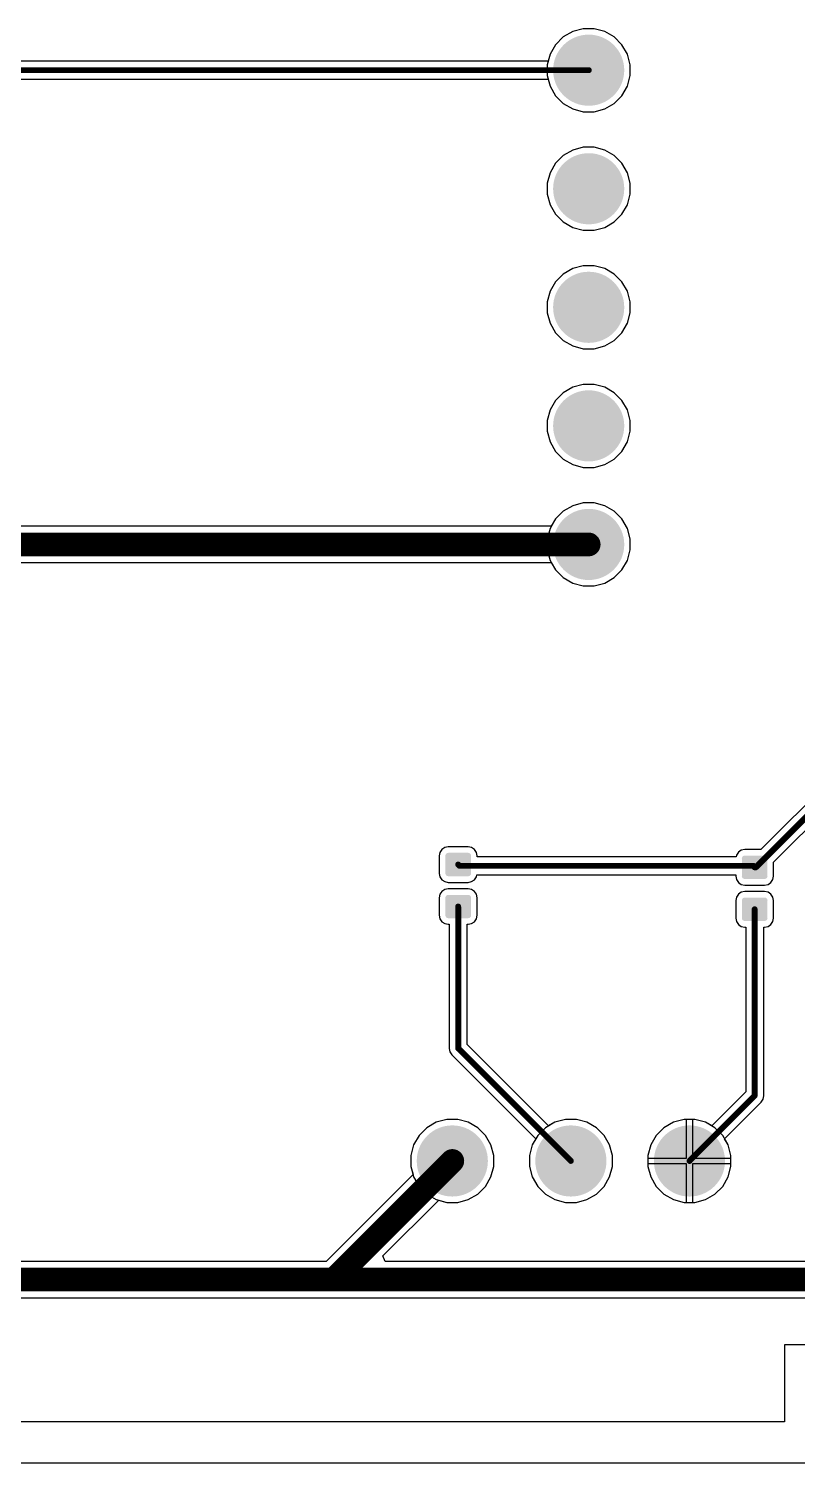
# Model space of a CAD drawing. Header units: inches. Extents: x 1.4 to 5.1, y 1.5 to 4.59.
# Drawn here: x 2.553 to 3.201, y 1.5 to 2.71 of the extents above; entities that cross this region are included whole.
import ezdxf

# ---------------------------------------------------------------- set-up
doc = ezdxf.new("R2010")
doc.units = ezdxf.units.IN
doc.header["$MEASUREMENT"] = 0
for name, color, linetype in [('Bottom Layer', 5, 'Continuous'), ('Multi-Layer', 9, 'Continuous'), ('Pad Holes', 156, 'Continuous'), ('Top Layer', 1, 'Continuous')]:
    doc.layers.add(name, color=color, linetype=linetype)

# ---------------------------------------------------------------- blocks, each defined once
blk = doc.blocks.new('RESC0402_1005__L_1')
at = {"layer": 'Top Layer'}
h = blk.add_hatch(color=1, dxfattribs=at)
edge = h.paths.add_edge_path()
edge.add_arc((-0.0251, -0.0084), 0.00246, 180, 270)
edge.add_line((-0.0251, -0.0108), (-0.0103, -0.0108))
edge.add_arc((-0.0103, -0.0084), 0.00246, 270, 360)
edge.add_line((-0.0079, -0.0084), (-0.0079, 0.0084))
edge.add_arc((-0.0103, 0.0084), 0.00246, 0, 90)
edge.add_line((-0.0103, 0.0108), (-0.0251, 0.0108))
edge.add_arc((-0.0251, 0.0084), 0.00246, 90, 180)
edge.add_line((-0.0276, 0.0084), (-0.0276, -0.0084))
h = blk.add_hatch(color=1, dxfattribs=at)
edge = h.paths.add_edge_path()
edge.add_arc((0.0103, -0.0084), 0.00246, 180, 270)
edge.add_line((0.0103, -0.0108), (0.0251, -0.0108))
edge.add_arc((0.0251, -0.0084), 0.00246, 270, 360)
edge.add_line((0.0276, -0.0084), (0.0276, 0.0084))
edge.add_arc((0.0251, 0.0084), 0.00246, 0, 90)
edge.add_line((0.0251, 0.0108), (0.0103, 0.0108))
edge.add_arc((0.0103, 0.0084), 0.00246, 90, 180)
edge.add_line((0.0079, 0.0084), (0.0079, -0.0084))
blk = doc.blocks.new('RESC0402_1005__L_3')
at = {"layer": 'Top Layer'}
h = blk.add_hatch(color=1, dxfattribs=at)
edge = h.paths.add_edge_path()
edge.add_arc((-0.0251, -0.0084), 0.00246, 180, 270)
edge.add_line((-0.0251, -0.0108), (-0.0103, -0.0108))
edge.add_arc((-0.0103, -0.0084), 0.00246, 270, 360)
edge.add_line((-0.0079, -0.0084), (-0.0079, 0.0084))
edge.add_arc((-0.0103, 0.0084), 0.00246, 0, 90)
edge.add_line((-0.0103, 0.0108), (-0.0251, 0.0108))
edge.add_arc((-0.0251, 0.0084), 0.00246, 90, 180)
edge.add_line((-0.0276, 0.0084), (-0.0276, -0.0084))
h = blk.add_hatch(color=1, dxfattribs=at)
edge = h.paths.add_edge_path()
edge.add_arc((0.0103, -0.0084), 0.00246, 180, 270)
edge.add_line((0.0103, -0.0108), (0.0251, -0.0108))
edge.add_arc((0.0251, -0.0084), 0.00246, 270, 360)
edge.add_line((0.0276, -0.0084), (0.0276, 0.0084))
edge.add_arc((0.0251, 0.0084), 0.00246, 0, 90)
edge.add_line((0.0251, 0.0108), (0.0103, 0.0108))
edge.add_arc((0.0103, 0.0084), 0.00246, 90, 180)
edge.add_line((0.0079, 0.0084), (0.0079, -0.0084))
blk = doc.blocks.new('B____RX_6')
at = {"layer": 'Bottom Layer'}
h = blk.add_hatch(color=5, dxfattribs=at)
edge = h.paths.add_edge_path()
edge.add_arc((0, 0), 0.03, 0, 360)
h = blk.add_hatch(color=5, dxfattribs=at)
edge = h.paths.add_edge_path()
edge.add_arc((0, -0.1), 0.03, 0, 360)
h = blk.add_hatch(color=5, dxfattribs=at)
edge = h.paths.add_edge_path()
edge.add_arc((0, -0.2), 0.03, 0, 360)
at = {"layer": 'Multi-Layer'}
h = blk.add_hatch(color=9, dxfattribs=at)
edge = h.paths.add_edge_path()
edge.add_arc((0, 0), 0.03, 0, 360)
h = blk.add_hatch(color=9, dxfattribs=at)
edge = h.paths.add_edge_path()
edge.add_arc((0, -0.1), 0.03, 0, 360)
h = blk.add_hatch(color=9, dxfattribs=at)
edge = h.paths.add_edge_path()
edge.add_arc((0, -0.2), 0.03, 0, 360)
at = {"layer": 'Pad Holes'}
h = blk.add_hatch(color=7, dxfattribs=at)
edge = h.paths.add_edge_path()
edge.add_arc((0, 0), 0.015, 0, 360)
h = blk.add_hatch(color=7, dxfattribs=at)
edge = h.paths.add_edge_path()
edge.add_arc((0, -0.1), 0.015, 0, 360)
h = blk.add_hatch(color=7, dxfattribs=at)
edge = h.paths.add_edge_path()
edge.add_arc((0, -0.2), 0.015, 0, 360)
at = {"layer": 'Top Layer'}
h = blk.add_hatch(color=1, dxfattribs=at)
edge = h.paths.add_edge_path()
edge.add_arc((0, 0), 0.03, 0, 360)
h = blk.add_hatch(color=1, dxfattribs=at)
edge = h.paths.add_edge_path()
edge.add_arc((0, -0.1), 0.03, 0, 360)
h = blk.add_hatch(color=1, dxfattribs=at)
edge = h.paths.add_edge_path()
edge.add_arc((0, -0.2), 0.03, 0, 360)
blk = doc.blocks.new('ESP32_10')
at = {"layer": 'Bottom Layer'}
h = blk.add_hatch(color=5, dxfattribs=at)
edge = h.paths.add_edge_path()
edge.add_arc((-0.9, -1.3), 0.03, 0, 360)
h = blk.add_hatch(color=5, dxfattribs=at)
edge = h.paths.add_edge_path()
edge.add_arc((-0.9, -1.4), 0.03, 0, 360)
h = blk.add_hatch(color=5, dxfattribs=at)
edge = h.paths.add_edge_path()
edge.add_arc((-0.9, -1.5), 0.03, 0, 360)
h = blk.add_hatch(color=5, dxfattribs=at)
edge = h.paths.add_edge_path()
edge.add_arc((-0.9, -1.6), 0.03, 0, 360)
h = blk.add_hatch(color=5, dxfattribs=at)
edge = h.paths.add_edge_path()
edge.add_arc((-0.9, -1.7), 0.03, 0, 360)
at = {"layer": 'Multi-Layer'}
h = blk.add_hatch(color=9, dxfattribs=at)
edge = h.paths.add_edge_path()
edge.add_arc((-0.9, -1.3), 0.03, 0, 360)
h = blk.add_hatch(color=9, dxfattribs=at)
edge = h.paths.add_edge_path()
edge.add_arc((-0.9, -1.4), 0.03, 0, 360)
h = blk.add_hatch(color=9, dxfattribs=at)
edge = h.paths.add_edge_path()
edge.add_arc((-0.9, -1.5), 0.03, 0, 360)
h = blk.add_hatch(color=9, dxfattribs=at)
edge = h.paths.add_edge_path()
edge.add_arc((-0.9, -1.6), 0.03, 0, 360)
h = blk.add_hatch(color=9, dxfattribs=at)
edge = h.paths.add_edge_path()
edge.add_arc((-0.9, -1.7), 0.03, 0, 360)
at = {"layer": 'Pad Holes'}
h = blk.add_hatch(color=7, dxfattribs=at)
edge = h.paths.add_edge_path()
edge.add_arc((-0.9, -1.3), 0.015, 0, 360)
h = blk.add_hatch(color=7, dxfattribs=at)
edge = h.paths.add_edge_path()
edge.add_arc((-0.9, -1.4), 0.015, 0, 360)
h = blk.add_hatch(color=7, dxfattribs=at)
edge = h.paths.add_edge_path()
edge.add_arc((-0.9, -1.5), 0.015, 0, 360)
h = blk.add_hatch(color=7, dxfattribs=at)
edge = h.paths.add_edge_path()
edge.add_arc((-0.9, -1.6), 0.015, 0, 360)
h = blk.add_hatch(color=7, dxfattribs=at)
edge = h.paths.add_edge_path()
edge.add_arc((-0.9, -1.7), 0.015, 0, 360)
at = {"layer": 'Top Layer'}
h = blk.add_hatch(color=1, dxfattribs=at)
edge = h.paths.add_edge_path()
edge.add_arc((-0.9, -1.3), 0.03, 0, 360)
h = blk.add_hatch(color=1, dxfattribs=at)
edge = h.paths.add_edge_path()
edge.add_arc((-0.9, -1.4), 0.03, 0, 360)
h = blk.add_hatch(color=1, dxfattribs=at)
edge = h.paths.add_edge_path()
edge.add_arc((-0.9, -1.5), 0.03, 0, 360)
h = blk.add_hatch(color=1, dxfattribs=at)
edge = h.paths.add_edge_path()
edge.add_arc((-0.9, -1.6), 0.03, 0, 360)
h = blk.add_hatch(color=1, dxfattribs=at)
edge = h.paths.add_edge_path()
edge.add_arc((-0.9, -1.7), 0.03, 0, 360)

msp = doc.modelspace()

# ---------------------------------------------------------------- linework, layer by layer
at = {"layer": 'Bottom Layer'}
for p, q in [((3.0035, 2.703), (2.997, 2.6965)), ((3.0115, 2.7076), (3.0035, 2.703)), ((3.0204, 2.71), (3.0115, 2.7076)), ((3.0296, 2.71), (3.0204, 2.71)), ((3.0385, 2.7076), (3.0296, 2.71)), ((3.0465, 2.703), (3.0385, 2.7076)), ((3.053, 2.6965), (3.0465, 2.703)), ((2.9924, 2.6885), (2.99, 2.6796)), ((2.997, 2.6965), (2.9924, 2.6885)), ((3.0576, 2.6885), (3.053, 2.6965)), ((3.06, 2.6796), (3.0576, 2.6885)), ((2.99, 2.6796), (2.99, 2.6704)), ((3.06, 2.6704), (3.06, 2.6796)), ((2.99, 2.6704), (2.9924, 2.6615)), ((3.0576, 2.6615), (3.06, 2.6704)), ((2.9924, 2.6615), (2.997, 2.6535)), ((2.997, 2.6535), (3.0035, 2.647)), ((3.0465, 2.647), (3.053, 2.6535)), ((3.053, 2.6535), (3.0576, 2.6615)), ((3.0035, 2.647), (3.0115, 2.6424)), ((3.0115, 2.6424), (3.0204, 2.64)), ((3.0204, 2.64), (3.0296, 2.64)), ((3.0296, 2.64), (3.0385, 2.6424)), ((3.0385, 2.6424), (3.0465, 2.647)), ((3.0035, 2.603), (2.997, 2.5965)), ((3.0115, 2.6076), (3.0035, 2.603)), ((3.0204, 2.61), (3.0115, 2.6076)), ((3.0296, 2.61), (3.0204, 2.61)), ((3.0385, 2.6076), (3.0296, 2.61)), ((3.0465, 2.603), (3.0385, 2.6076)), ((3.053, 2.5965), (3.0465, 2.603)), ((2.997, 2.5965), (2.9924, 2.5885)), ((3.0576, 2.5885), (3.053, 2.5965)), ((2.9924, 2.5885), (2.99, 2.5796)), ((2.99, 2.5796), (2.99, 2.5704)), ((3.06, 2.5796), (3.0576, 2.5885)), ((3.06, 2.5704), (3.06, 2.5796)), ((2.99, 2.5704), (2.9924, 2.5615)), ((3.0576, 2.5615), (3.06, 2.5704)), ((2.9924, 2.5615), (2.997, 2.5535)), ((2.997, 2.5535), (3.0035, 2.547)), ((3.0465, 2.547), (3.053, 2.5535)), ((3.053, 2.5535), (3.0576, 2.5615)), ((3.0035, 2.547), (3.0115, 2.5424)), ((3.0115, 2.5424), (3.0204, 2.54)), ((3.0296, 2.54), (3.0385, 2.5424)), ((3.0385, 2.5424), (3.0465, 2.547)), ((3.0204, 2.54), (3.0296, 2.54)), ((3.0115, 2.5076), (3.0035, 2.503)), ((3.0204, 2.51), (3.0115, 2.5076)), ((3.0296, 2.51), (3.0204, 2.51)), ((3.0385, 2.5076), (3.0296, 2.51)), ((3.0465, 2.503), (3.0385, 2.5076)), ((2.997, 2.4965), (2.9924, 2.4885)), ((3.0035, 2.503), (2.997, 2.4965)), ((3.053, 2.4965), (3.0465, 2.503)), ((3.0576, 2.4885), (3.053, 2.4965)), ((2.9924, 2.4885), (2.99, 2.4796)), ((3.06, 2.4796), (3.0576, 2.4885)), ((2.99, 2.4796), (2.99, 2.4704)), ((2.99, 2.4704), (2.9924, 2.4615)), ((3.0576, 2.4615), (3.06, 2.4704)), ((3.06, 2.4704), (3.06, 2.4796)), ((2.9924, 2.4615), (2.997, 2.4535)), ((3.053, 2.4535), (3.0576, 2.4615)), ((2.997, 2.4535), (3.0035, 2.447)), ((3.0035, 2.447), (3.0115, 2.4424)), ((3.0385, 2.4424), (3.0465, 2.447)), ((3.0465, 2.447), (3.053, 2.4535)), ((3.0115, 2.4424), (3.0204, 2.44)), ((3.0204, 2.44), (3.0296, 2.44)), ((3.0296, 2.44), (3.0385, 2.4424)), ((3.0204, 2.41), (3.0115, 2.4076)), ((3.0296, 2.41), (3.0204, 2.41)), ((3.0385, 2.4076), (3.0296, 2.41)), ((2.997, 2.3965), (2.9924, 2.3885)), ((3.0035, 2.403), (2.997, 2.3965)), ((3.0115, 2.4076), (3.0035, 2.403)), ((3.0465, 2.403), (3.0385, 2.4076)), ((3.053, 2.3965), (3.0465, 2.403)), ((3.0576, 2.3885), (3.053, 2.3965)), ((2.9924, 2.3885), (2.99, 2.3796)), ((3.06, 2.3796), (3.0576, 2.3885)), ((2.99, 2.3796), (2.99, 2.3704)), ((3.06, 2.3704), (3.06, 2.3796)), ((2.99, 2.3704), (2.9924, 2.3615)), ((2.9924, 2.3615), (2.997, 2.3535)), ((3.053, 2.3535), (3.0576, 2.3615)), ((3.0576, 2.3615), (3.06, 2.3704)), ((2.997, 2.3535), (3.0035, 2.347)), ((3.0465, 2.347), (3.053, 2.3535)), ((3.0035, 2.347), (3.0115, 2.3424)), ((3.0115, 2.3424), (3.0204, 2.34)), ((3.0204, 2.34), (3.0296, 2.34)), ((3.0296, 2.34), (3.0385, 2.3424)), ((3.0385, 2.3424), (3.0465, 2.347)), ((3.0035, 2.303), (2.997, 2.2965)), ((3.0115, 2.3076), (3.0035, 2.303)), ((3.0204, 2.31), (3.0115, 2.3076)), ((3.0296, 2.31), (3.0204, 2.31)), ((3.0385, 2.3076), (3.0296, 2.31)), ((3.0465, 2.303), (3.0385, 2.3076)), ((3.053, 2.2965), (3.0465, 2.303)), ((2.9924, 2.2885), (2.99, 2.2796)), ((2.997, 2.2965), (2.9924, 2.2885)), ((3.0576, 2.2885), (3.053, 2.2965)), ((3.06, 2.2796), (3.0576, 2.2885)), ((2.99, 2.2796), (2.99, 2.2704)), ((3.06, 2.2704), (3.06, 2.2796)), ((2.99, 2.2704), (2.9924, 2.2615)), ((3.0576, 2.2615), (3.06, 2.2704)), ((2.9924, 2.2615), (2.997, 2.2535)), ((2.997, 2.2535), (3.0035, 2.247)), ((3.0465, 2.247), (3.053, 2.2535)), ((3.053, 2.2535), (3.0576, 2.2615)), ((3.0035, 2.247), (3.0115, 2.2424)), ((3.0115, 2.2424), (3.0204, 2.24)), ((3.0204, 2.24), (3.0296, 2.24)), ((3.0296, 2.24), (3.0385, 2.2424)), ((3.0385, 2.2424), (3.0465, 2.247)), ((2.8885, 1.783), (2.882, 1.7765)), ((2.8965, 1.7876), (2.8885, 1.783)), ((2.9054, 1.79), (2.8965, 1.7876)), ((2.9146, 1.79), (2.9054, 1.79)), ((2.9235, 1.7876), (2.9146, 1.79)), ((2.9315, 1.783), (2.9235, 1.7876)), ((2.938, 1.7765), (2.9315, 1.783)), ((2.9885, 1.783), (2.982, 1.7765)), ((2.9965, 1.7876), (2.9885, 1.783)), ((3.0054, 1.79), (2.9965, 1.7876)), ((3.0146, 1.79), (3.0054, 1.79)), ((3.0235, 1.7876), (3.0146, 1.79)), ((3.0315, 1.783), (3.0235, 1.7876)), ((3.038, 1.7765), (3.0315, 1.783)), ((3.0885, 1.783), (3.082, 1.7765)), ((3.0965, 1.7876), (3.0885, 1.783)), ((3.1054, 1.79), (3.0965, 1.7876)), ((3.1075, 1.79), (3.1054, 1.79)), ((3.1075, 1.7575), (3.1075, 1.79)), ((3.1146, 1.79), (3.1125, 1.79)), ((3.1125, 1.79), (3.1125, 1.7575)), ((3.1235, 1.7876), (3.1146, 1.79)), ((3.1315, 1.783), (3.1235, 1.7876)), ((3.138, 1.7765), (3.1315, 1.783)), ((2.8774, 1.7685), (2.875, 1.7596)), ((2.882, 1.7765), (2.8774, 1.7685)), ((2.9426, 1.7685), (2.938, 1.7765)), ((2.945, 1.7596), (2.9426, 1.7685)), ((2.9774, 1.7685), (2.975, 1.7596)), ((2.982, 1.7765), (2.9774, 1.7685)), ((3.0426, 1.7685), (3.038, 1.7765)), ((3.045, 1.7596), (3.0426, 1.7685)), ((3.0774, 1.7685), (3.075, 1.7596)), ((3.082, 1.7765), (3.0774, 1.7685)), ((3.1426, 1.7685), (3.138, 1.7765)), ((3.145, 1.7596), (3.1426, 1.7685)), ((2.875, 1.7596), (2.875, 1.7504)), ((2.945, 1.7504), (2.945, 1.7596)), ((2.975, 1.7596), (2.975, 1.7504)), ((3.045, 1.7504), (3.045, 1.7596)), ((3.075, 1.7596), (3.075, 1.7575)), ((3.075, 1.7575), (3.1075, 1.7575)), ((3.1125, 1.7575), (3.145, 1.7575)), ((3.145, 1.7575), (3.145, 1.7596)), ((2.875, 1.7504), (2.8774, 1.7415)), ((2.9426, 1.7415), (2.945, 1.7504)), ((2.975, 1.7504), (2.9774, 1.7415)), ((3.0426, 1.7415), (3.045, 1.7504)), ((3.1075, 1.7525), (3.075, 1.7525)), ((3.075, 1.7525), (3.075, 1.7504)), ((3.075, 1.7504), (3.0774, 1.7415)), ((3.1075, 1.72), (3.1075, 1.7525)), ((3.145, 1.7525), (3.1125, 1.7525)), ((3.1125, 1.7525), (3.1125, 1.72)), ((3.1426, 1.7415), (3.145, 1.7504)), ((3.145, 1.7504), (3.145, 1.7525)), ((2.8774, 1.7415), (2.882, 1.7335)), ((2.882, 1.7335), (2.8885, 1.727)), ((2.9315, 1.727), (2.938, 1.7335)), ((2.938, 1.7335), (2.9426, 1.7415)), ((2.9774, 1.7415), (2.982, 1.7335)), ((2.982, 1.7335), (2.9885, 1.727)), ((3.0315, 1.727), (3.038, 1.7335)), ((3.038, 1.7335), (3.0426, 1.7415)), ((3.0774, 1.7415), (3.082, 1.7335)), ((3.082, 1.7335), (3.0885, 1.727)), ((3.1315, 1.727), (3.138, 1.7335)), ((3.138, 1.7335), (3.1426, 1.7415)), ((2.8885, 1.727), (2.8965, 1.7224)), ((2.8965, 1.7224), (2.9054, 1.72)), ((2.9054, 1.72), (2.9146, 1.72)), ((2.9146, 1.72), (2.9235, 1.7224)), ((2.9235, 1.7224), (2.9315, 1.727)), ((2.9885, 1.727), (2.9965, 1.7224)), ((2.9965, 1.7224), (3.0054, 1.72)), ((3.0054, 1.72), (3.0146, 1.72)), ((3.0146, 1.72), (3.0235, 1.7224)), ((3.0235, 1.7224), (3.0315, 1.727)), ((3.0885, 1.727), (3.0965, 1.7224)), ((3.0965, 1.7224), (3.1054, 1.72)), ((3.1054, 1.72), (3.1075, 1.72)), ((3.1125, 1.72), (3.1146, 1.72)), ((3.1146, 1.72), (3.1235, 1.7224)), ((3.1235, 1.7224), (3.1315, 1.727)), ((5.1, 1.5), (1.405, 1.5))]:
    msp.add_line(p, q, dxfattribs=at)
at = {"layer": 'Top Layer'}
for p, q in [((3.0035, 2.703), (2.997, 2.6965)), ((3.0115, 2.7076), (3.0035, 2.703)), ((3.0204, 2.71), (3.0115, 2.7076)), ((3.0296, 2.71), (3.0204, 2.71)), ((3.0385, 2.7076), (3.0296, 2.71)), ((3.0465, 2.703), (3.0385, 2.7076)), ((3.053, 2.6965), (3.0465, 2.703)), ((2.9924, 2.6885), (2.9908, 2.6826)), ((2.997, 2.6965), (2.9924, 2.6885)), ((3.0576, 2.6885), (3.053, 2.6965)), ((3.06, 2.6796), (3.0576, 2.6885)), ((2.9908, 2.6826), (2.1732, 2.6826)), ((3.06, 2.6704), (3.06, 2.6796)), ((3.8329, 2.6804), (3.1702, 2.0177)), ((2.17, 2.6674), (2.9908, 2.6674)), ((2.9908, 2.6674), (2.9924, 2.6615)), ((3.0576, 2.6615), (3.06, 2.6704)), ((3.181, 2.0069), (3.8414, 2.6674)), ((2.9924, 2.6615), (2.997, 2.6535)), ((2.997, 2.6535), (3.0035, 2.647)), ((3.0465, 2.647), (3.053, 2.6535)), ((3.053, 2.6535), (3.0576, 2.6615)), ((3.0035, 2.647), (3.0115, 2.6424)), ((3.0115, 2.6424), (3.0204, 2.64)), ((3.0204, 2.64), (3.0296, 2.64)), ((3.0296, 2.64), (3.0385, 2.6424)), ((3.0385, 2.6424), (3.0465, 2.647)), ((3.0035, 2.603), (2.997, 2.5965)), ((3.0115, 2.6076), (3.0035, 2.603)), ((3.0204, 2.61), (3.0115, 2.6076)), ((3.0296, 2.61), (3.0204, 2.61)), ((3.0385, 2.6076), (3.0296, 2.61)), ((3.0465, 2.603), (3.0385, 2.6076)), ((3.053, 2.5965), (3.0465, 2.603)), ((2.997, 2.5965), (2.9924, 2.5885)), ((3.0576, 2.5885), (3.053, 2.5965)), ((2.9924, 2.5885), (2.99, 2.5796)), ((2.99, 2.5796), (2.99, 2.5704)), ((3.06, 2.5796), (3.0576, 2.5885)), ((3.06, 2.5704), (3.06, 2.5796)), ((2.99, 2.5704), (2.9924, 2.5615)), ((3.0576, 2.5615), (3.06, 2.5704)), ((2.9924, 2.5615), (2.997, 2.5535)), ((2.997, 2.5535), (3.0035, 2.547)), ((3.0465, 2.547), (3.053, 2.5535)), ((3.053, 2.5535), (3.0576, 2.5615)), ((3.0035, 2.547), (3.0115, 2.5424)), ((3.0115, 2.5424), (3.0204, 2.54)), ((3.0296, 2.54), (3.0385, 2.5424)), ((3.0385, 2.5424), (3.0465, 2.547)), ((3.0204, 2.54), (3.0296, 2.54)), ((3.0115, 2.5076), (3.0035, 2.503)), ((3.0204, 2.51), (3.0115, 2.5076)), ((3.0296, 2.51), (3.0204, 2.51)), ((3.0385, 2.5076), (3.0296, 2.51)), ((3.0465, 2.503), (3.0385, 2.5076)), ((2.997, 2.4965), (2.9924, 2.4885)), ((3.0035, 2.503), (2.997, 2.4965)), ((3.053, 2.4965), (3.0465, 2.503)), ((3.0576, 2.4885), (3.053, 2.4965)), ((2.9924, 2.4885), (2.99, 2.4796)), ((3.06, 2.4796), (3.0576, 2.4885)), ((2.99, 2.4796), (2.99, 2.4704)), ((2.99, 2.4704), (2.9924, 2.4615)), ((3.0576, 2.4615), (3.06, 2.4704)), ((3.06, 2.4704), (3.06, 2.4796)), ((2.9924, 2.4615), (2.997, 2.4535)), ((3.053, 2.4535), (3.0576, 2.4615)), ((2.997, 2.4535), (3.0035, 2.447)), ((3.0035, 2.447), (3.0115, 2.4424)), ((3.0385, 2.4424), (3.0465, 2.447)), ((3.0465, 2.447), (3.053, 2.4535)), ((3.0115, 2.4424), (3.0204, 2.44)), ((3.0204, 2.44), (3.0296, 2.44)), ((3.0296, 2.44), (3.0385, 2.4424)), ((3.0204, 2.41), (3.0115, 2.4076)), ((3.0296, 2.41), (3.0204, 2.41)), ((3.0385, 2.4076), (3.0296, 2.41)), ((2.997, 2.3965), (2.9924, 2.3885)), ((3.0035, 2.403), (2.997, 2.3965)), ((3.0115, 2.4076), (3.0035, 2.403)), ((3.0465, 2.403), (3.0385, 2.4076)), ((3.053, 2.3965), (3.0465, 2.403)), ((3.0576, 2.3885), (3.053, 2.3965)), ((2.9924, 2.3885), (2.99, 2.3796)), ((3.06, 2.3796), (3.0576, 2.3885)), ((2.99, 2.3796), (2.99, 2.3704)), ((3.06, 2.3704), (3.06, 2.3796)), ((2.99, 2.3704), (2.9924, 2.3615)), ((2.9924, 2.3615), (2.997, 2.3535)), ((3.053, 2.3535), (3.0576, 2.3615)), ((3.0576, 2.3615), (3.06, 2.3704)), ((2.997, 2.3535), (3.0035, 2.347)), ((3.0465, 2.347), (3.053, 2.3535)), ((3.0035, 2.347), (3.0115, 2.3424)), ((3.0115, 2.3424), (3.0204, 2.34)), ((3.0204, 2.34), (3.0296, 2.34)), ((3.0296, 2.34), (3.0385, 2.3424)), ((3.0385, 2.3424), (3.0465, 2.347)), ((3.0035, 2.303), (2.997, 2.2965)), ((3.0115, 2.3076), (3.0035, 2.303)), ((3.0204, 2.31), (3.0115, 2.3076)), ((3.0296, 2.31), (3.0204, 2.31)), ((3.0385, 2.3076), (3.0296, 2.31)), ((3.0465, 2.303), (3.0385, 2.3076)), ((3.053, 2.2965), (3.0465, 2.303)), ((2.9934, 2.2903), (1.725, 2.2903)), ((2.997, 2.2965), (2.9934, 2.2903)), ((3.0576, 2.2885), (3.053, 2.2965)), ((3.06, 2.2796), (3.0576, 2.2885)), ((3.06, 2.2704), (3.06, 2.2796)), ((3.0576, 2.2615), (3.06, 2.2704)), ((1.7313, 2.2597), (2.9934, 2.2597)), ((2.9934, 2.2597), (2.997, 2.2535)), ((2.997, 2.2535), (3.0035, 2.247)), ((3.0465, 2.247), (3.053, 2.2535)), ((3.053, 2.2535), (3.0576, 2.2615)), ((3.0035, 2.247), (3.0115, 2.2424)), ((3.0115, 2.2424), (3.0204, 2.24)), ((3.0204, 2.24), (3.0296, 2.24)), ((3.0296, 2.24), (3.0385, 2.2424)), ((3.0385, 2.2424), (3.0465, 2.247)), ((2.8996, 2.0153), (2.899, 2.0124)), ((2.899, 2.0124), (2.899, 1.9976)), ((2.9013, 2.0178), (2.8996, 2.0153)), ((2.9037, 2.0194), (2.9013, 2.0178)), ((2.9066, 2.02), (2.9037, 2.0194)), ((2.9234, 2.02), (2.9066, 2.02)), ((2.9263, 2.0194), (2.9234, 2.02)), ((2.9287, 2.0178), (2.9263, 2.0194)), ((2.9304, 2.0153), (2.9287, 2.0178)), ((2.931, 2.0124), (2.9304, 2.0153)), ((2.931, 2.0115), (2.931, 2.0124)), ((3.1493, 2.0115), (2.931, 2.0115)), ((3.1496, 2.013), (3.1493, 2.0115)), ((3.1513, 2.0155), (3.1496, 2.013)), ((3.1537, 2.0171), (3.1513, 2.0155)), ((3.1566, 2.0177), (3.1537, 2.0171)), ((3.1702, 2.0177), (3.1566, 2.0177)), ((2.899, 1.9976), (2.8996, 1.9947)), ((3.181, 1.9953), (3.181, 2.0069)), ((2.8996, 1.9947), (2.9013, 1.9922)), ((2.9013, 1.9922), (2.9037, 1.9906)), ((2.9037, 1.9906), (2.9066, 1.99)), ((2.9066, 1.9846), (2.9037, 1.984)), ((2.9066, 1.99), (2.9234, 1.99)), ((2.9234, 1.9846), (2.9066, 1.9846)), ((2.9234, 1.99), (2.9263, 1.9906)), ((2.9263, 1.984), (2.9234, 1.9846)), ((2.9263, 1.9906), (2.9287, 1.9922)), ((2.9287, 1.9922), (2.9304, 1.9947)), ((2.9304, 1.9947), (2.9307, 1.9962)), ((2.9307, 1.9962), (3.149, 1.9962)), ((3.149, 1.9962), (3.149, 1.9953)), ((3.149, 1.9953), (3.1496, 1.9924)), ((3.1496, 1.9924), (3.1513, 1.99)), ((3.1513, 1.99), (3.1537, 1.9883)), ((3.1537, 1.9883), (3.1566, 1.9877)), ((3.1566, 1.9877), (3.1734, 1.9877)), ((3.1734, 1.9877), (3.1763, 1.9883)), ((3.1763, 1.9883), (3.1787, 1.99)), ((3.1787, 1.99), (3.1804, 1.9924)), ((3.1804, 1.9924), (3.181, 1.9953)), ((2.8996, 1.9799), (2.899, 1.9769)), ((2.899, 1.9769), (2.899, 1.9622)), ((2.9013, 1.9823), (2.8996, 1.9799)), ((2.9037, 1.984), (2.9013, 1.9823)), ((2.9287, 1.9823), (2.9263, 1.984)), ((2.9304, 1.9799), (2.9287, 1.9823)), ((2.931, 1.9769), (2.9304, 1.9799)), ((2.931, 1.9622), (2.931, 1.9769)), ((3.1496, 1.9776), (3.149, 1.9747)), ((3.149, 1.9747), (3.149, 1.9599)), ((3.1513, 1.98), (3.1496, 1.9776)), ((3.1537, 1.9817), (3.1513, 1.98)), ((3.1566, 1.9823), (3.1537, 1.9817)), ((3.1734, 1.9823), (3.1566, 1.9823)), ((3.1763, 1.9817), (3.1734, 1.9823)), ((3.1787, 1.98), (3.1763, 1.9817)), ((3.1804, 1.9776), (3.1787, 1.98)), ((3.181, 1.9747), (3.1804, 1.9776)), ((3.181, 1.9599), (3.181, 1.9747)), ((2.899, 1.9622), (2.8996, 1.9593)), ((2.9304, 1.9593), (2.931, 1.9622)), ((2.8996, 1.9593), (2.9013, 1.9568)), ((2.9013, 1.9568), (2.9037, 1.9552)), ((2.9037, 1.9552), (2.9066, 1.9546)), ((2.9066, 1.9546), (2.9074, 1.9546)), ((2.9074, 1.9546), (2.9074, 1.85)), ((2.9226, 1.8532), (2.9226, 1.9546)), ((2.9226, 1.9546), (2.9234, 1.9546)), ((2.9234, 1.9546), (2.9263, 1.9552)), ((2.9263, 1.9552), (2.9287, 1.9568)), ((2.9287, 1.9568), (2.9304, 1.9593)), ((3.149, 1.9599), (3.1496, 1.957)), ((3.1496, 1.957), (3.1513, 1.9545)), ((3.1513, 1.9545), (3.1537, 1.9529)), ((3.1537, 1.9529), (3.1566, 1.9523)), ((3.1566, 1.9523), (3.1574, 1.9523)), ((3.1574, 1.9523), (3.1574, 1.8132)), ((3.1726, 1.81), (3.1726, 1.9523)), ((3.1726, 1.9523), (3.1734, 1.9523)), ((3.1734, 1.9523), (3.1763, 1.9529)), ((3.1763, 1.9529), (3.1787, 1.9545)), ((3.1787, 1.9545), (3.1804, 1.957)), ((3.1804, 1.957), (3.181, 1.9599)), ((2.9912, 1.7846), (2.9226, 1.8532)), ((2.9074, 1.85), (2.9079, 1.8471)), ((2.9079, 1.8471), (2.9096, 1.8446)), ((2.9096, 1.8446), (2.9804, 1.7738)), ((3.1574, 1.8132), (3.1288, 1.7846)), ((3.1396, 1.7738), (3.1704, 1.8046)), ((3.1704, 1.8046), (3.1721, 1.8071)), ((3.1704, 1.8046), (3.1704, 1.8046)), ((3.1721, 1.8071), (3.1726, 1.81)), ((2.8885, 1.783), (2.882, 1.7765)), ((2.8965, 1.7876), (2.8885, 1.783)), ((2.9054, 1.79), (2.8965, 1.7876)), ((2.9146, 1.79), (2.9054, 1.79)), ((2.9235, 1.7876), (2.9146, 1.79)), ((2.9315, 1.783), (2.9235, 1.7876)), ((2.938, 1.7765), (2.9315, 1.783)), ((2.9965, 1.7876), (2.9912, 1.7846)), ((3.0054, 1.79), (2.9965, 1.7876)), ((3.0146, 1.79), (3.0054, 1.79)), ((3.0235, 1.7876), (3.0146, 1.79)), ((3.0315, 1.783), (3.0235, 1.7876)), ((3.038, 1.7765), (3.0315, 1.783)), ((3.0885, 1.783), (3.082, 1.7765)), ((3.0965, 1.7876), (3.0885, 1.783)), ((3.1054, 1.79), (3.0965, 1.7876)), ((3.1146, 1.79), (3.1054, 1.79)), ((3.1235, 1.7876), (3.1146, 1.79)), ((3.1288, 1.7846), (3.1235, 1.7876)), ((2.8774, 1.7685), (2.875, 1.7596)), ((2.882, 1.7765), (2.8774, 1.7685)), ((2.9426, 1.7685), (2.938, 1.7765)), ((2.945, 1.7596), (2.9426, 1.7685)), ((2.9774, 1.7685), (2.975, 1.7596)), ((2.9804, 1.7738), (2.9774, 1.7685)), ((3.0426, 1.7685), (3.038, 1.7765)), ((3.045, 1.7596), (3.0426, 1.7685)), ((3.0774, 1.7685), (3.075, 1.7596)), ((3.082, 1.7765), (3.0774, 1.7685)), ((3.1426, 1.7685), (3.1396, 1.7738)), ((3.145, 1.7596), (3.1426, 1.7685)), ((2.875, 1.7596), (2.875, 1.7504)), ((2.945, 1.7504), (2.945, 1.7596)), ((2.975, 1.7596), (2.975, 1.7504)), ((3.045, 1.7504), (3.045, 1.7596)), ((3.075, 1.7596), (3.075, 1.7504)), ((3.145, 1.7504), (3.145, 1.7596)), ((2.8769, 1.7435), (2.8037, 1.6703)), ((2.875, 1.7504), (2.8769, 1.7435)), ((2.9426, 1.7415), (2.945, 1.7504)), ((2.975, 1.7504), (2.9774, 1.7415)), ((3.0426, 1.7415), (3.045, 1.7504)), ((3.075, 1.7504), (3.0774, 1.7415)), ((3.1426, 1.7415), (3.145, 1.7504)), ((2.9315, 1.727), (2.938, 1.7335)), ((2.938, 1.7335), (2.9426, 1.7415)), ((2.9774, 1.7415), (2.982, 1.7335)), ((2.982, 1.7335), (2.9885, 1.727)), ((3.0315, 1.727), (3.038, 1.7335)), ((3.038, 1.7335), (3.0426, 1.7415)), ((3.0774, 1.7415), (3.082, 1.7335)), ((3.082, 1.7335), (3.0885, 1.727)), ((3.1315, 1.727), (3.138, 1.7335)), ((3.138, 1.7335), (3.1426, 1.7415)), ((2.8515, 1.6749), (2.8985, 1.7219)), ((2.8985, 1.7219), (2.9054, 1.72)), ((2.9054, 1.72), (2.9146, 1.72)), ((2.9146, 1.72), (2.9235, 1.7224)), ((2.9235, 1.7224), (2.9315, 1.727)), ((2.9885, 1.727), (2.9965, 1.7224)), ((2.9965, 1.7224), (3.0054, 1.72)), ((3.0054, 1.72), (3.0146, 1.72)), ((3.0146, 1.72), (3.0235, 1.7224)), ((3.0235, 1.7224), (3.0315, 1.727)), ((3.0885, 1.727), (3.0965, 1.7224)), ((3.0965, 1.7224), (3.1054, 1.72)), ((3.1054, 1.72), (3.1146, 1.72)), ((3.1146, 1.72), (3.1235, 1.7224)), ((3.1235, 1.7224), (3.1315, 1.727)), ((2.8037, 1.6703), (1.7263, 1.6703)), ((2.8535, 1.6703), (2.8515, 1.6749)), ((3.3187, 1.6703), (2.8535, 1.6703)), ((1.72, 1.6397), (3.325, 1.6397)), ((3.32, 1.6), (3.19, 1.6)), ((3.19, 1.6), (3.19, 1.535)), ((3.19, 1.535), (1.4485, 1.535))]:
    msp.add_line(p, q, dxfattribs=at)
for points, const_width in [([(2.17, 2.675), (3.025, 2.675)], 0.005), ([(3.166, 2.0027), (3.8383, 2.675)], 0.005), ([(1.725, 2.275), (3.025, 2.275)], 0.02), ([(2.915, 2.005), (2.9161, 2.0039)], 0.005), ([(2.9161, 2.0039), (3.1639, 2.0039)], 0.005), ([(3.1639, 2.0039), (3.165, 2.0027)], 0.005), ([(3.165, 2.0027), (3.166, 2.0027)], 0.005), ([(2.915, 1.85), (2.915, 1.9696)], 0.005), ([(3.165, 1.81), (3.165, 1.9673)], 0.005), ([(2.915, 1.85), (3.01, 1.755)], 0.005), ([(3.11, 1.755), (3.165, 1.81)], 0.005), ([(2.81, 1.655), (2.91, 1.755)], 0.02), ([(1.72, 1.655), (2.81, 1.655)], 0.02), ([(2.81, 1.655), (3.325, 1.655)], 0.02)]:
    msp.add_lwpolyline(points, dxfattribs=dict(at, const_width=const_width))
for points, const_width in [([(3.0238, 2.675, 1), (3.0263, 2.675, 1)], 0.0025), ([(3.02, 2.275, 1), (3.03, 2.275, 1)], 0.01), ([(2.9137, 2.005, 1), (2.9162, 2.005, 1)], 0.0025), ([(2.9149, 2.0039, 1), (2.9174, 2.0039, 1)], 0.0025), ([(2.9149, 2.0039, 1), (2.9174, 2.0039, 1)], 0.0025), ([(3.1626, 2.0039, 1), (3.1651, 2.0039, 1)], 0.0025), ([(3.1626, 2.0039, 1), (3.1651, 2.0039, 1)], 0.0025), ([(3.1637, 2.0027, 1), (3.1662, 2.0027, 1)], 0.0025), ([(3.1637, 2.0027, 1), (3.1662, 2.0027, 1)], 0.0025), ([(3.1647, 2.0027, 1), (3.1672, 2.0027, 1)], 0.0025), ([(3.1647, 2.0027, 1), (3.1672, 2.0027, 1)], 0.0025), ([(2.9137, 1.9696, 1), (2.9162, 1.9696, 1)], 0.0025), ([(3.1637, 1.9673, 1), (3.1662, 1.9673, 1)], 0.0025), ([(2.9137, 1.85, 1), (2.9162, 1.85, 1)], 0.0025), ([(2.9137, 1.85, 1), (2.9162, 1.85, 1)], 0.0025), ([(3.1637, 1.81, 1), (3.1662, 1.81, 1)], 0.0025), ([(3.1637, 1.81, 1), (3.1662, 1.81, 1)], 0.0025), ([(2.905, 1.755, 1), (2.915, 1.755, 1)], 0.01), ([(3.0088, 1.755, 1), (3.0112, 1.755, 1)], 0.0025), ([(3.1088, 1.755, 1), (3.1113, 1.755, 1)], 0.0025), ([(2.805, 1.655, 1), (2.815, 1.655, 1)], 0.01), ([(2.805, 1.655, 1), (2.815, 1.655, 1)], 0.01), ([(2.805, 1.655, 1), (2.815, 1.655, 1)], 0.01)]:
    msp.add_lwpolyline(points, format="xyb", close=True, dxfattribs=dict(at, const_width=const_width))

# ---------------------------------------------------------------- block references
msp.add_blockref('ESP32_10', (3.925, 3.975))
for name, p, rotation in [('RESC0402_1005__L_1', (2.915, 1.9873), 90), ('RESC0402_1005__L_3', (3.165, 1.985), 270), ('B____RX_6', (2.91, 1.755), 90)]:
    msp.add_blockref(name, p, dxfattribs=dict(rotation=rotation))

doc.saveas('drawing.dxf')
